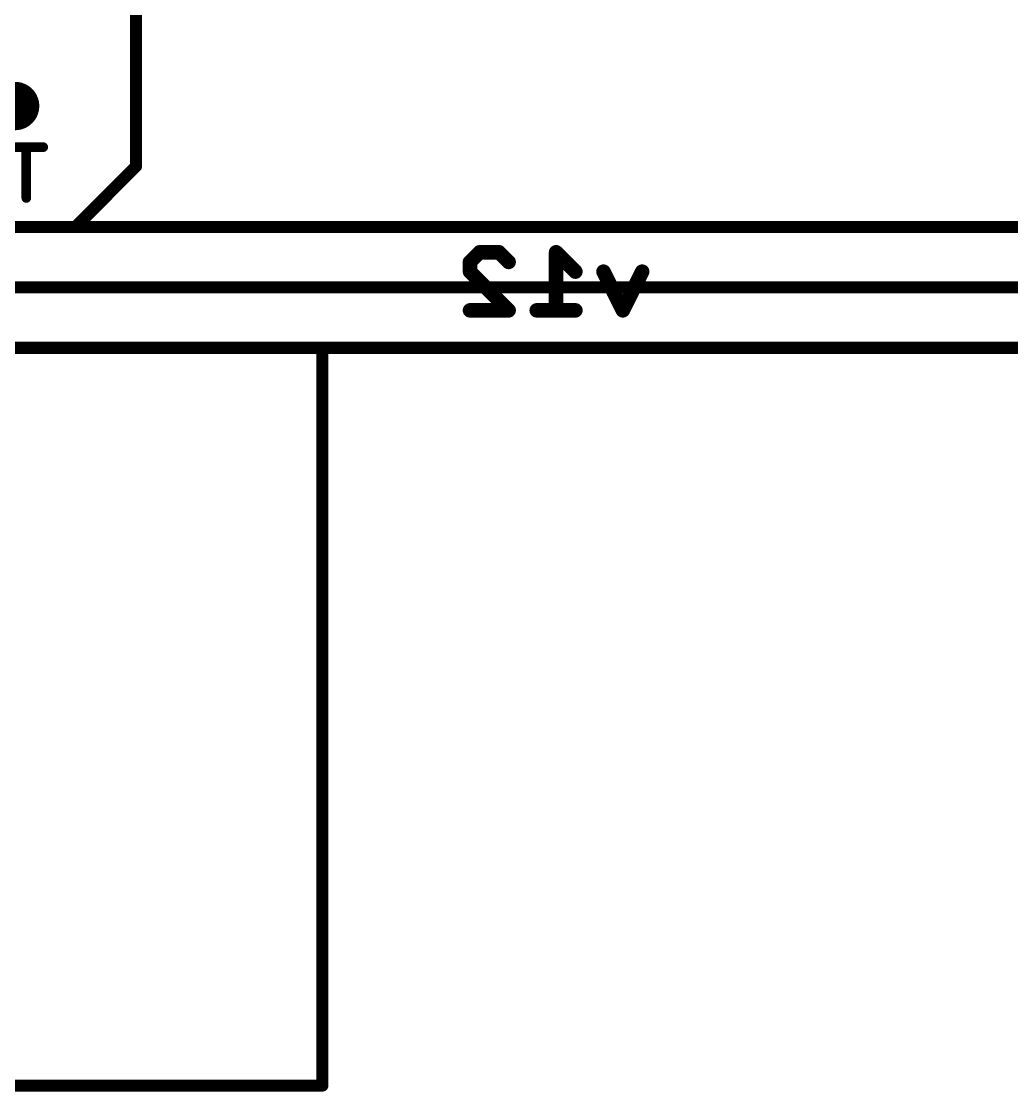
# Model space of a CAD drawing. Extents: x -29 to 78, y -28 to 63.
# Drawn here: x 15.37 to 36.19, y -15.63 to 6.86 of the extents above; entities that cross this region are included whole.
import ezdxf

# ---------------------------------------------------------------- set-up
doc = ezdxf.new("R2010")
doc.units = 0
for name, color, linetype in [('1', 12, 'CONTINUOUS'), ('16', 132, 'CONTINUOUS'), ('18', 110, 'CONTINUOUS'), ('20', 53, 'CONTINUOUS'), ('21', 41, 'CONTINUOUS'), ('51', 53, 'CONTINUOUS')]:
    doc.layers.add(name, color=color, linetype=linetype)

# ---------------------------------------------------------------- blocks, each defined once
blk = doc.blocks.new('ROUNDV')
at = {"const_width": 0.5}
blk.add_lwpolyline([(0, -0.25, 1), (0, 0.25, 1), (0, -0.25)], format="xyb", dxfattribs=at)

msp = doc.modelspace()

# ---------------------------------------------------------------- linework, layer by layer
at = {"layer": '1', "const_width": 0.254}
for points in [[(6.35, 2.54), (48.26, 2.54)], [(5.08, 1.27), (46.99, 1.27)], [(53.34, 0), (0, 0)]]:
    msp.add_lwpolyline(points, dxfattribs=at)
at = {"layer": '16'}
for points, const_width in [([(17.78, 13.97), (17.78, 3.81)], 0.254), ([(16.51, 2.54), (17.78, 3.81)], 0.254), ([(8.89, 2.54), (16.51, 2.54)], 0.254), ([(24.8026, 1.8043), (25.0059, 2.0076)], 0.3048), ([(25.0059, 2.0076), (25.4127, 2.0076)], 0.3048), ([(25.4127, 2.0076), (25.616, 1.8043)], 0.3048), ([(27.0193, 1.6009), (26.6126, 2.0076)], 0.3048), ([(26.6126, 2.0076), (26.6126, 0.7874)], 0.3048), ([(24.8026, 1.6009), (24.8026, 1.8043)], 0.3048), ([(25.616, 0.7874), (24.8026, 1.6009)], 0.3048), ([(28.0159, 0.7874), (27.6091, 1.6009)], 0.3048), ([(28.4226, 1.6009), (28.0159, 0.7874)], 0.3048), ([(24.8026, 0.7874), (25.616, 0.7874)], 0.3048), ([(27.0193, 0.7874), (26.2058, 0.7874)], 0.3048), ([(53.34, 0), (0, 0)], 0.254)]:
    msp.add_lwpolyline(points, dxfattribs=dict(at, const_width=const_width))
for points, const_width in [([(17.7165, 3.81, 1), (17.8435, 3.81)], 0.127), ([(17.8249, 3.7651, 1), (17.7351, 3.8549)], 0.127), ([(16.4651, 2.5849, 1), (16.5549, 2.4951)], 0.127), ([(16.51, 2.4765, 1), (16.51, 2.6035)], 0.127), ([(25.0059, 2.0838, 1), (25.0059, 1.9314)], 0.1524), ([(25.0598, 1.9538, 1), (24.952, 2.0615)], 0.1524), ([(25.4666, 2.0615, 1), (25.3588, 1.9538)], 0.1524), ([(25.4127, 1.9314, 1), (25.4127, 2.0838)], 0.1524), ([(26.6665, 2.0615, 1), (26.5587, 1.9538)], 0.1524), ([(26.6888, 2.0076, 1), (26.5364, 2.0076)], 0.1524), ([(24.8788, 1.8043, 1), (24.7264, 1.8043)], 0.1524), ([(24.7487, 1.8582, 1), (24.8564, 1.7504)], 0.1524), ([(25.5622, 1.7504, 1), (25.6699, 1.8582)], 0.1524), ([(24.8564, 1.6548, 1), (24.7487, 1.547)], 0.1524), ([(24.7264, 1.6009, 1), (24.8788, 1.6009)], 0.1524), ([(26.9654, 1.547, 1), (27.0732, 1.6548)], 0.1524), ([(27.6773, 1.635, 1), (27.541, 1.5668)], 0.1524), ([(28.4908, 1.5668, 1), (28.3544, 1.635)], 0.1524), ([(24.8026, 0.8636, 1), (24.8026, 0.7112)], 0.1524), ([(25.5622, 0.7335, 1), (25.6699, 0.8413)], 0.1524), ([(25.616, 0.7112, 1), (25.616, 0.8636)], 0.1524), ([(26.2058, 0.8636, 1), (26.2058, 0.7112)], 0.1524), ([(27.0193, 0.7112, 1), (27.0193, 0.8636)], 0.1524), ([(26.5364, 0.7874, 1), (26.6888, 0.7874)], 0.1524), ([(27.9477, 0.8215, 1), (28.084, 0.7533)], 0.1524), ([(27.9477, 0.7533, 1), (28.084, 0.8215)], 0.1524)]:
    msp.add_lwpolyline(points, format="xyb", dxfattribs=dict(at, const_width=const_width))
at = {"layer": '20', "const_width": 0.2032}
msp.add_lwpolyline([(2.54, 0), (50.8, 0)], dxfattribs=at)
at = {"layer": '21', "const_width": 0.2032}
for points in [[(15.119, 4.2173), (15.8308, 4.2173)], [(15.4749, 3.1496), (15.4749, 4.2173)]]:
    msp.add_lwpolyline(points, dxfattribs=at)
at = {"layer": '21', "const_width": 0.1016}
for points in [[(15.5257, 4.2173, 1), (15.4241, 4.2173)], [(15.8308, 4.1665, 1), (15.8308, 4.2681)], [(15.4241, 3.1496, 1), (15.5257, 3.1496)]]:
    msp.add_lwpolyline(points, format="xyb", dxfattribs=at)
at = {"layer": '51', "const_width": 0.254}
for points in [[(9.5, 0), (21.7, 0)], [(21.7, 0), (50.8, 0)], [(21.7, -15.5), (21.7, 0)], [(9.5, -15.5), (21.7, -15.5)]]:
    msp.add_lwpolyline(points, dxfattribs=at)
at = {"layer": '51', "const_width": 0.127}
for points in [[(21.7, 0.0635, 1), (21.7, -0.0635)], [(21.7635, 0, 1), (21.6365, 0)], [(21.7, -0.0635, 1), (21.7, 0.0635)], [(21.6365, -15.5, 1), (21.7635, -15.5)], [(21.7, -15.5635, 1), (21.7, -15.4365)]]:
    msp.add_lwpolyline(points, format="xyb", dxfattribs=at)

# ---------------------------------------------------------------- block references
at = {"layer": '18', "xscale": 1.016, "yscale": 1.016}
msp.add_blockref('ROUNDV', (15.24, 5.08), dxfattribs=at)
msp.add_blockref('ROUNDV', (15.24, 5.08), dxfattribs=at)

doc.saveas('drawing.dxf')
